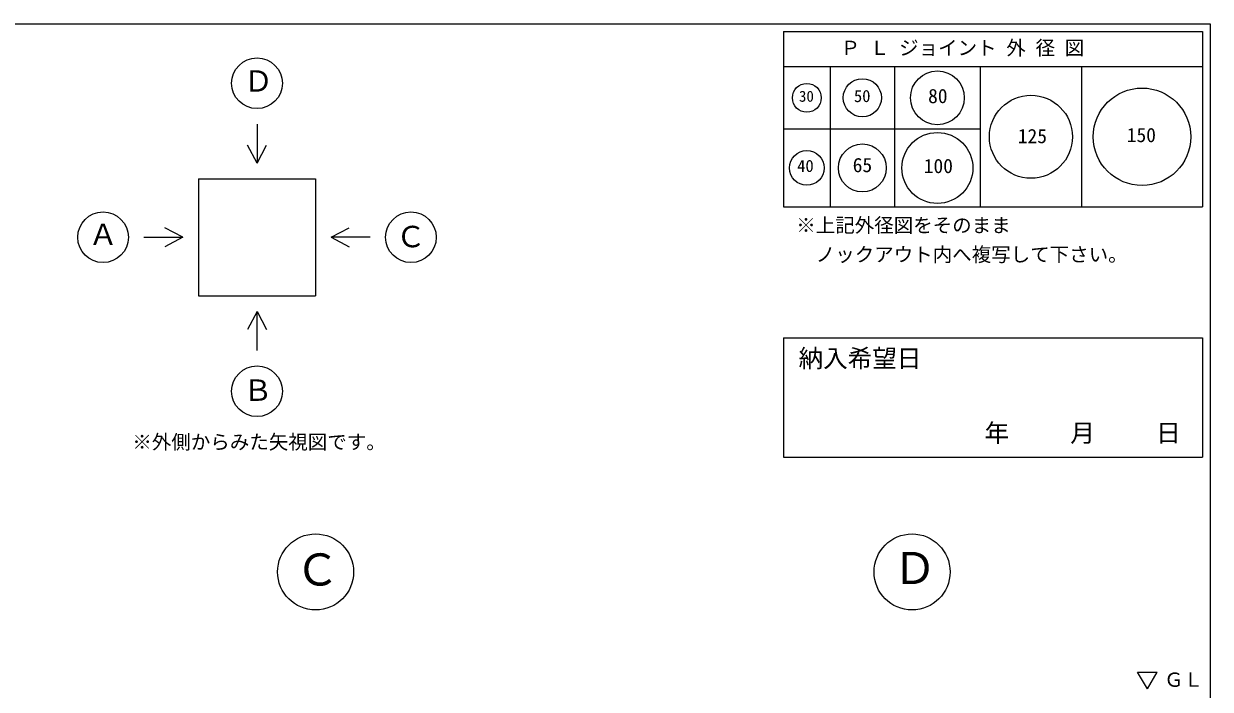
# Model space of a CAD drawing. Units: millimetres, scale not verified. Extents: x -4890 to 18490, y -2294 to 2294.
# Drawn here: x 1846 to 4890, y 587 to 2294 of the extents above; entities that cross this region are included whole.
import ezdxf
from ezdxf.enums import TextEntityAlignment as Align

# ---------------------------------------------------------------- set-up
doc = ezdxf.new("R2010")
doc.units = ezdxf.units.MM
doc.header["$LTSCALE"] = 10
for name, color, linetype, lineweight in [('0-2_waku', 7, 'Continuous', 18), ('0-3_gaikei', 7, 'Continuous', 18), ('0-8_hole', 7, 'Continuous', 18), ('0-E_文字１', 7, 'Continuous', 18)]:
    doc.layers.add(name, color=color, linetype=linetype, lineweight=lineweight)
doc.styles.add('ＭＳ ゴシック', font='')
doc.styles.get('ＭＳ ゴシック').set_extended_font_data('MS Gothic')

msp = doc.modelspace()

# ---------------------------------------------------------------- linework, layer by layer
at = {"layer": '0-2_waku'}
for p, q in [((3794.99, 2274.11), (3794.99, 1824.11)), ((3794.99, 2274.11), (4869.99, 2274.11)), ((3794.99, 2274.11), (4869.99, 2274.11)), ((3794.99, 2274.11), (4869.99, 2274.11)), ((3794.99, 2274.11), (3794.99, 1824.11)), ((3794.99, 2274.11), (4869.99, 2274.11)), ((3794.99, 2274.11), (4869.99, 2274.11)), ((3794.99, 2274.11), (4869.99, 2274.11)), ((4869.99, 2274.11), (4869.99, 1824.11)), ((4869.99, 2274.11), (4869.99, 1824.11)), ((3794.99, 2184.11), (4869.99, 2184.11)), ((3914.99, 2184.11), (3914.99, 1824.11)), ((4079.99, 2184.11), (4079.99, 1824.11)), ((4299.99, 2184.11), (4299.99, 1824.11)), ((4559.99, 2184.11), (4559.99, 1824.11)), ((3794.99, 2024.11), (4299.99, 2024.11)), ((3794.99, 1824.11), (4869.99, 1824.11)), ((3794.99, 1824.11), (4869.99, 1824.11)), ((3794.99, 1488.82), (3794.99, 1182.11)), ((3794.99, 1488.82), (4869.99, 1488.82)), ((4869.99, 1488.82), (4869.99, 1182.11)), ((3794.99, 1182.11), (4869.99, 1182.11))]:
    msp.add_line(p, q, dxfattribs=at)
msp.add_lwpolyline([(-1230.01, 2294.11), (4889.99, 2294.11), (4889.99, -1980.89)], dxfattribs=at)
at = {"layer": '0-3_gaikei'}
for p, q in [((2444.6, 2036.33), (2444.6, 1936.33)), ((2444.6, 1936.33), (2420.48, 1982.71)), ((2444.6, 1936.33), (2468.73, 1982.71)), ((2294.6, 1896.33), (2594.6, 1896.33)), ((2294.6, 1896.33), (2294.6, 1596.33)), ((2594.6, 1896.33), (2594.6, 1596.33)), ((2254.6, 1746.33), (2208.23, 1770.46)), ((2634.6, 1746.33), (2680.98, 1770.46)), ((2154.6, 1746.33), (2254.6, 1746.33)), ((2254.6, 1746.33), (2208.23, 1722.2)), ((2294.6, 1596.33), (2594.6, 1596.33)), ((2444.6, 1556.33), (2420.48, 1509.95)), ((2444.6, 1556.33), (2468.73, 1509.95)), ((2444.6, 1456.33), (2444.6, 1556.33))]:
    msp.add_line(p, q, dxfattribs=at)
msp.add_lwpolyline([(2734.6, 1746.33), (2634.6, 1746.33), (2680.98, 1722.2)], dxfattribs=at)
for centre, radius in [((2444.6, 2141.33), 65), ((2049.6, 1746.33), 65), ((2839.6, 1746.33), 65), ((2444.6, 1351.33), 65), ((2594.99, 887.86), 97.5), ((4124.99, 887.86), 97.5)]:
    msp.add_circle(centre, radius, dxfattribs=at)
at = {"layer": '0-8_hole'}
for centre, radius in [((4189.99, 2104.11), 69), ((3854.99, 2104.11), 37), ((3997.49, 2104.11), 49), ((4429.99, 2004.11), 106.5), ((4714.99, 2004.11), 125), ((4189.99, 1924.11), 91), ((3997.49, 1924.11), 61.5), ((3854.99, 1924.11), 44.5)]:
    msp.add_circle(centre, radius, dxfattribs=at)
at = {"layer": '0-E_文字１'}
for p, q in [((4728.73, 587.74), (4703.53, 630.68)), ((4703.53, 630.68), (4753.93, 630.68)), ((4728.73, 587.74), (4753.93, 630.68))]:
    msp.add_line(p, q, dxfattribs=at)

# ---------------------------------------------------------------- texts
at = {"layer": '0-8_hole', "style": 'ＭＳ ゴシック'}
for s, height, p in [('30', 28.04, (3834.94, 2085.57)), ('50', 31.16, (3975.9, 2083.76)), ('80', 36.66, (4166.17, 2079.42)), ('125', 36.66, (4396.27, 1976.69)), ('150', 36.66, (4675.81, 1979.34)), ('65', 36.66, (3972.71, 1902.38)), ('40', 31.16, (3830.27, 1904.51)), ('100', 36.66, (4155.05, 1899.93))]:
    msp.add_text(s, height=height, dxfattribs=at).set_placement(p, align=Align.BOTTOM_LEFT)
at = {"layer": '0-E_文字１', "style": 'ＭＳ ゴシック'}
for s, height, p in [('Ｐ Ｌ ジョイント 外 径 図', 36.66, (3941.92, 2202.93)), ('Ｄ', 54.99, (2410.58, 2103.23)), ('※上記外径図をそのまま', 36.66, (3827.93, 1747.91)), ('Ａ', 54.99, (2012.41, 1709.96)), ('Ｃ', 54.99, (2801.44, 1704.19)), ('\u3000ノックアウト内へ複写して下さい。', 36.66, (3827.93, 1672.91)), ('納入希望日', 46.19, (3833.85, 1398.91)), ('Ｂ', 54.99, (2409.23, 1310.25)), ('\u3000\u3000\u3000年     月     日', 46.19, (4121.98, 1207.56)), ('※外側からみた矢視図です。', 36.66, (2124.81, 1191.96)), ('Ｃ', 82.48, (2542.81, 828.19)), ('Ｄ', 82.48, (4075.61, 831.91)), ('ＧＬ', 36.66, (4771.53, 582.2))]:
    msp.add_text(s, height=height, dxfattribs=at).set_placement(p, align=Align.BOTTOM_LEFT)

doc.saveas('drawing.dxf')
